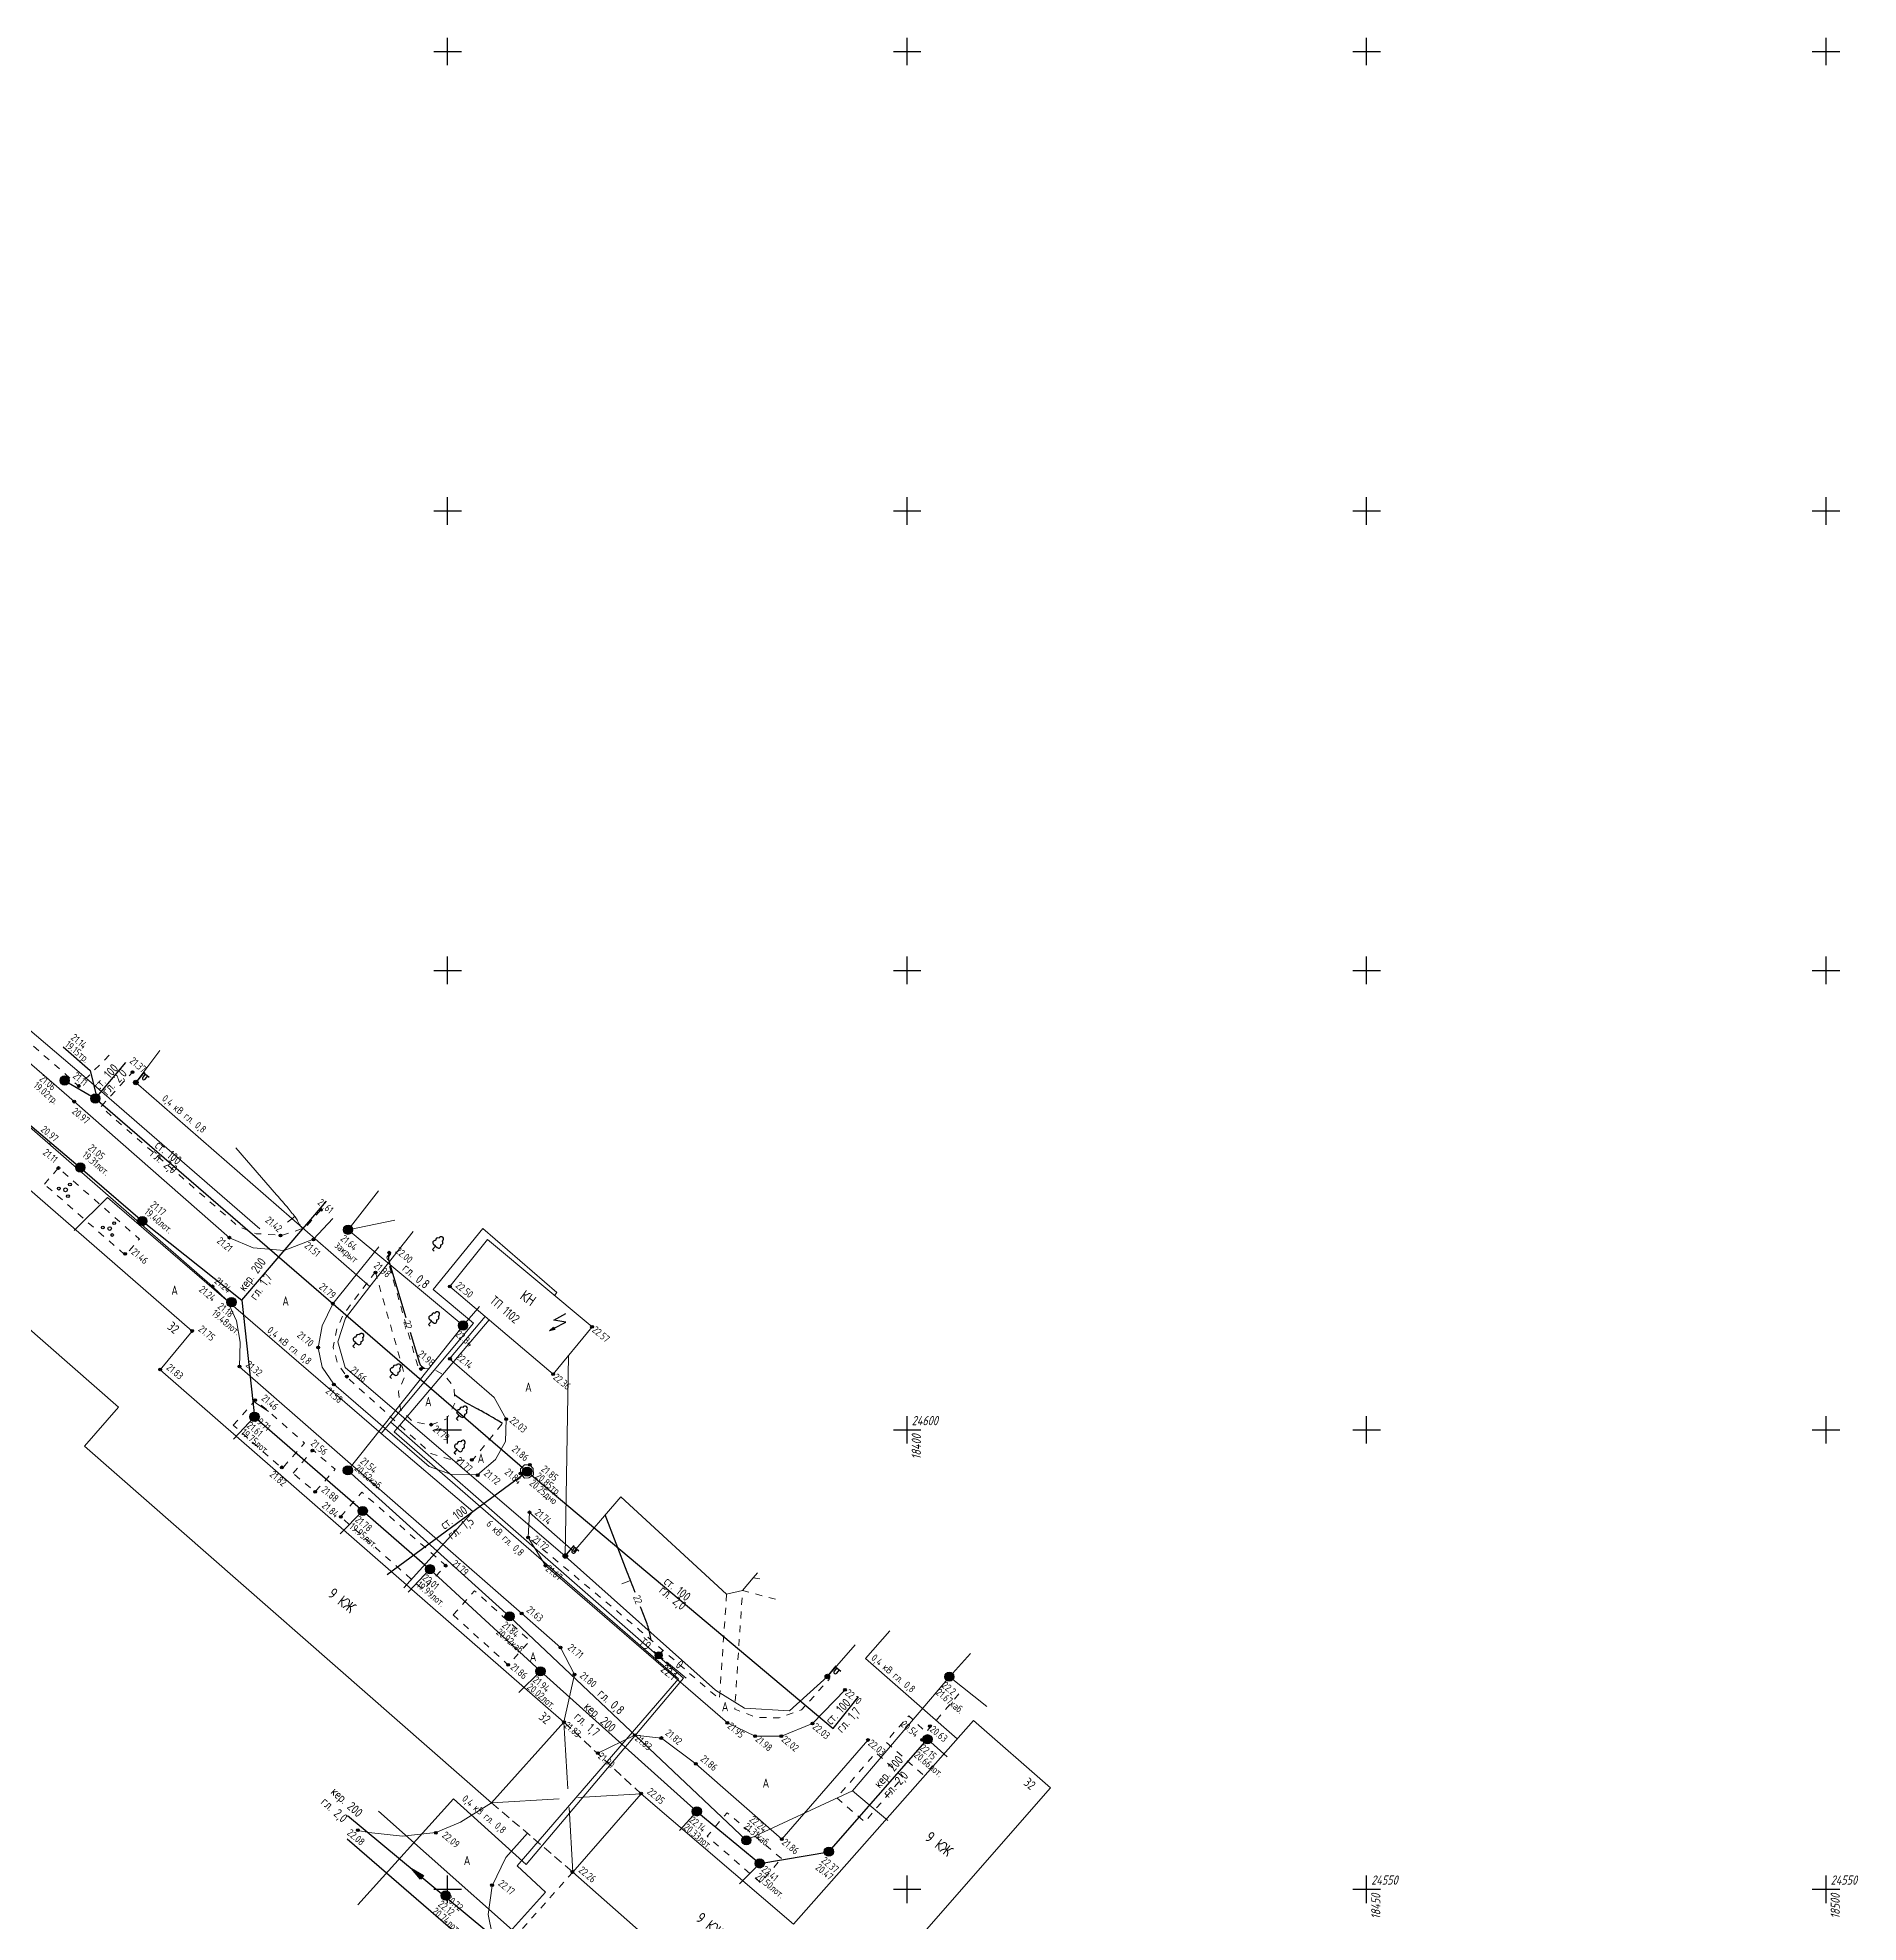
# Model space of a CAD drawing. Header units: metres. Extents: x -2 to 4153, y 0 to 2058.
# Drawn here: x 2897.4 to 3095.5, y 1552.7 to 1757.8 of the extents above; entities that cross this region are included whole.
import ezdxf
from ezdxf.enums import TextEntityAlignment as Align

# ---------------------------------------------------------------- set-up
doc = ezdxf.new("R2010")
doc.units = ezdxf.units.M
doc.linetypes.add('g5_01_5x1_5', pattern=[1.5, 0.75, -0.75])
doc.linetypes.add('g5_02x1', pattern=[1.5, 1, -0.5])
for name, color, linetype, transparency in [('01_Геодезические пункты', 7, 'Continuous', 0.65), ('02_Сетка', 7, 'Continuous', 0.65), ('03_Здания и строения', 7, 'Continuous', 0.65), ('05_Элементы зданий', 7, 'Continuous', 0.65), ('06_Инженерно-технические сооружения', 7, 'Continuous', 0.65), ('07_Объекты электропередачи', 7, 'Continuous', 0.65), ('10_Границы покрытий и угодий', 7, 'Continuous', 0.65), ('13_Растительность', 7, 'Continuous', 0.65), ('19_Горизонтали', 7, 'Continuous', 0.65), ('30_Канализация', 7, 'Continuous', 0.65), ('31_Водопровод', 7, 'Continuous', 0.65), ('33_Газопровод', 7, 'Continuous', 0.65), ('35_Телефон', 7, 'Continuous', 0.65), ('37_Кабель низкого напряжения', 7, 'Continuous', 0.65), ('38_Кабели высокого напряжения', 7, 'Continuous', 0.65), ('44_Крышки колодцев', 7, 'Continuous', 0.65), ('61_Отметки высоты поверхности', 7, 'Continuous', 0.65)]:
    doc.layers.add(name, color=color, linetype=linetype, transparency=transparency)
doc.layers.add('Сетка', color=7, linetype='Continuous')
doc.styles.add('LIKE11', font='GOST_0.TTF')
doc.styles.add('LIKE14', font='GOST_0.TTF')
doc.styles.add('LIKE17', font='GOST_0.TTF')
doc.styles.add('LIKE32', font='GOST_0.TTF')
doc.styles.add('LIKE36', font='GOST_0.TTF')
doc.styles.add('Line_GUGK', font='GOST_0.TTF')
doc.styles.add('pragmai.shx', font='GOST_0.TTF')
doc.styles.get("Standard").update_dxf_attribs({"font": '', "oblique": 15})
doc.styles.get('Standard').set_extended_font_data('GOST_type_A')
doc.linetypes.add('g5_119_1', pattern='A,4,-1,[31,GUGK_2005.shx,S=0.1,R=0,X=0,Y=0],0.35,[31,GUGK_2005.shx,S=0.08,R=0,X=0,Y=0],3.3,[31,GUGK_2005.shx,S=0.08,R=180,X=0,Y=0],0.35,[31,GUGK_2005.shx,S=0.1,R=180,X=0,Y=0],-1', length=10)
doc.linetypes.add('g5_119_3', pattern='A,4,-1,[31,GUGK_2005.shx,S=0.1,R=0,X=0,Y=0],4,[31,GUGK_2005.shx,S=0.1,R=180,X=0,Y=0],-1', length=10)
doc.linetypes.add('g5_122_g', pattern='A,1,-1,1.5,-0.4,["Г",Line_GUGK,S=1,R=0,X=0,Y=-0.5],-1.5,1.5,-1,4,-1,4,-1,3', length=20.9)
doc.linetypes.add('g5_122_k', pattern='A,1,-1,1.5,-0.4,["К",Line_GUGK,S=1,R=0,X=0,Y=-0.5],-1.5,1.5,-1,4,-1,4,-1,3', length=20.9)
doc.linetypes.add('g5_122_v', pattern='A,1,-1,1.5,-0.4,["В",Line_GUGK,S=1,R=0,X=0,Y=-0.5],-1.5,1.5,-1,4,-1,4,-1,3', length=20.9)
doc.linetypes.add('g5_133_t', pattern='A,2,[27,GUGK_2005.shx,S=0.4,R=0,X=0,Y=0],2,-1,2,[27,GUGK_2005.shx,S=0.4,R=0,X=0,Y=0],2,-1,2,[27,GUGK_2005.shx,S=0.4,R=0,X=0,Y=0],2,-0.1,["V",Line_GUGK,S=1,R=0,X=0,Y=-0.5],-1', length=15.1)
doc.linetypes.add('g5_386_1', pattern='A,0,-0.75,[39,GUGK_2005.shx,S=0.5,R=0,X=0.55,Y=0],-0.75', length=1.5)

# ---------------------------------------------------------------- blocks, each defined once
blk = doc.blocks.new('g5_012')
at = {"color": 92}
for points in [[(-1.5, 0), (1.5, 0)], [(0, -1.5), (0, 1.5)]]:
    blk.add_lwpolyline(points, dxfattribs=at)
blk = doc.blocks.new('g5_117sv')
h = blk.add_hatch(color=255)
h.paths.add_polyline_path([(-0.04, 0.46, 0.390634), (-0.46, 0, 0.11106), (-0.42, -0.2), (-0.04, 0.02)])
h.paths.add_polyline_path([(0.04, 0.02), (0.42, -0.2, 0.11106), (0.46, 0, 0.390634), (0.04, 0.46)])
h.paths.add_polyline_path([(-0.38, -0.26, 0.524447), (0.38, -0.26), (0, -0.04)])
at = {"color": 0}
for points in [[(0, 0.5), (0, 0)], [(0, 0), (-0.43, -0.25)], [(0.43, -0.25), (0, 0)]]:
    blk.add_lwpolyline(points, dxfattribs=at)
blk.add_circle((0, 0), 0.5, dxfattribs=at)
blk = doc.blocks.new('g5_367_1')
at = {"color": 0}
for points in [[(0, 0.5), (-0.26, 0.5)], [(0, 0.5), (0.26, 0.5)], [(0, 0), (0, 0.5)], [(0.25, 0), (0, 0)]]:
    blk.add_lwpolyline(points, dxfattribs=at)
for centre, start, end in [((-0.26, 0.75), 115.6346, 270), ((-0.2, 1.16), 97.9406, 227.8197), ((0, 1.5), 90, 202.242), ((0, 1.5), 337.758, 90), ((0.2, 1.16), 312.1803, 82.0594), ((0.26, 0.75), 270, 64.3654)]:
    blk.add_arc(centre, 0.25, start, end, dxfattribs=at)
blk = doc.blocks.new('g5_110_1c')
h = blk.add_hatch(color=255)
edge = h.paths.add_edge_path()
edge.add_arc((0, 0), 0.212, 0, 360)
edge = h.paths.add_edge_path(flags=16)
edge.add_arc((0, 0), 0.0975, 0, 360)
h = blk.add_hatch(color=0)
edge = h.paths.add_edge_path()
edge.add_arc((0, 0), 0.06, 0, 360)
at = {"color": 0}
for p, q in [((0, 0.25), (0, 1.5)), ((0, 1.38), (0.75, 1.38))]:
    blk.add_line(p, q, dxfattribs=at)
blk.add_lwpolyline([(0.2, 1.38), (0.2, 0.93, 1.040016), (0.55, 0.93), (0.55, 1.38)], format="xyb", dxfattribs=at)
for radius in [0.25, 0.06]:
    blk.add_circle((0, 0), radius, dxfattribs=at)
blk = doc.blocks.new('g5_330')
blk.add_hatch(color=0).paths.add_polyline_path([(0.15, 0, 1), (-0.15, 0, 1)])
at = {"color": 0}
blk.add_circle((0, 0), 0.15, dxfattribs=at)
blk = doc.blocks.new('g5_005_1')
h = blk.add_hatch(color=255)
edge = h.paths.add_edge_path()
edge.add_arc((0, 0), 0.338, 0, 360)
edge = h.paths.add_edge_path(flags=16)
edge.add_arc((0, 0), 0.1, 0, 360)
at = {"color": 0}
for p, q in [((-0.625, 0), (-0.375, 0)), ((0, 0.625), (0, 0.375)), ((0.375, 0), (0.625, 0)), ((0, -0.375), (0, -0.625))]:
    blk.add_line(p, q, dxfattribs=at)
for radius in [0.375, 0.0625]:
    blk.add_circle((0, 0), radius, dxfattribs=at)
blk = doc.blocks.new('g5_117v')
h = blk.add_hatch(color=255)
h.paths.add_polyline_path([(-0.46, 0.04), (0.46, 0.04, 0.921954)])
h.paths.add_polyline_path([(0.46, -0.04), (-0.46, -0.04, 0.921954)])
at = {"color": 0}
blk.add_line((-0.5, 0), (0.5, 0), dxfattribs=at)
blk.add_circle((0, 0), 0.5, dxfattribs=at)
blk = doc.blocks.new('g5_112')
blk.add_hatch(color=0).paths.add_polyline_path([(0, 0), (0.08, 0.61), (0.36, 0.5)])
at = {"color": 0}
blk.add_lwpolyline([(0.22, 0.56), (0.75, 1.88), (-0.38, 1.2), (0.15, 2.6)], dxfattribs=at)
blk.add_lwpolyline([(0, 0), (0.08, 0.61), (0.36, 0.5)], close=True, dxfattribs=at)
blk = doc.blocks.new('g5_117kb')
h = blk.add_hatch(color=255)
h.paths.add_polyline_path([(0.04, 0.04), (0.46, 0.04, 0.367426), (0.04, 0.46)])
h.paths.add_polyline_path([(-0.04, 0.46, 0.367426), (-0.46, 0.04), (-0.04, 0.04)])
h.paths.add_polyline_path([(-0.04, -0.04), (-0.46, -0.04, 0.367426), (-0.04, -0.46)])
h.paths.add_polyline_path([(0.04, -0.46, 0.367426), (0.46, -0.04), (0.04, -0.04)])
at = {"color": 0}
for points in [[(-0.5, 0), (0.5, 0)], [(0, 0.5), (0, -0.5)]]:
    blk.add_lwpolyline(points, dxfattribs=at)
blk.add_circle((0, 0), 0.5, dxfattribs=at)
blk = doc.blocks.new('g5_394')
at = {"color": 0}
for centre, radius in [((0, 0), 0.2), ((0, 0.75), 0.15), ((-0.65, -0.37), 0.15), ((0.65, -0.37), 0.15)]:
    blk.add_circle(centre, radius, dxfattribs=at)
blk = doc.blocks.new('g5_122_3')
blk.add_hatch(color=0).paths.add_polyline_path([(0, -0.25), (0, 0.25), (1.5, 0)])
at = {"color": 0}
blk.add_lwpolyline([(0, -0.25), (0, 0.25), (1.5, 0), (0, -0.25)], dxfattribs=at)
blk = doc.blocks.new('g_scratch')
at = {"color": 0, "linetype": 'ByBlock', "lineweight": 15}
blk.add_line((0, 0), (1, 0), dxfattribs=at)

msp = doc.modelspace()

# ---------------------------------------------------------------- linework, layer by layer
at = {"flags": 128}
msp.add_lwpolyline([(2900.175, 1647.944), (2903.126, 1645.36), (2903.736, 1642.824)], dxfattribs=at)
at = {"layer": '01_Геодезические пункты', "color": 7, "lineweight": 20, "flags": 128}
msp.add_lwpolyline([(2968.001, 1579.224), (2965.836, 1581.026)], dxfattribs=at)
at = {"layer": '03_Здания и строения', "color": 7, "linetype": 'Continuous', "lineweight": 20, "flags": 128}
for points in [[(2869.953, 1640.46), (2877.435, 1649.004), (2914.242, 1616.999), (2910.736, 1612.797), (2954.689, 1574.445), (2946.812, 1565.671), (2902.5, 1604.495), (2906.213, 1608.736), (2869.953, 1640.46)], [(2942.265, 1621.865), (2946.127, 1618.588), (2953.502, 1612.329), (2957.74, 1617.479), (2946.362, 1626.965), (2942.265, 1621.865)], [(2999.246, 1574.631), (2979.649, 1552.455), (2963.069, 1566.657), (2955.654, 1558.141), (2977.639, 1538.701), (2973.932, 1534.295), (3006.139, 1506.794), (3013.553, 1515.423), (2980.556, 1543.869), (2986.52, 1550.891), (2990.343, 1547.526), (3007.633, 1567.292), (2999.246, 1574.631)]]:
    msp.add_lwpolyline(points, dxfattribs=at)
at = {"layer": '05_Элементы зданий', "color": 7, "linetype": 'g5_02x1', "lineweight": 20, "flags": 128}
for points in [[(2954.689, 1574.445), (2963.069, 1566.657)], [(2946.812, 1565.671), (2955.654, 1558.141)]]:
    msp.add_lwpolyline(points, dxfattribs=at)
at = {"layer": '05_Элементы зданий', "color": 7, "linetype": 'Continuous', "lineweight": 20, "flags": 128}
for points, elevation in [([(2954.689, 1574.445), (2955.119, 1567.177)], 21.834), ([(2946.812, 1565.671), (2954.18, 1566.118)], 22.12), ([(2955.238, 1565.18), (2955.654, 1558.141)], 21.834), ([(2956.177, 1566.239), (2963.069, 1566.657)], 22.12)]:
    msp.add_lwpolyline(points, dxfattribs=dict(at, elevation=elevation))
at = {"layer": '06_Инженерно-технические сооружения', "color": 7, "linetype": 'Continuous', "lineweight": 20, "flags": 128}
msp.add_lwpolyline([(2949.956, 1602.014), (2950.389, 1602.439), (2950.983, 1602.461), (2951.35, 1602.061), (2951.359, 1601.362), (2950.879, 1601.023), (2950.383, 1601.002), (2949.943, 1601.523), (2949.956, 1602.014)], dxfattribs=at)
at = {"layer": '10_Границы покрытий и угодий', "color": 7, "linetype": 'Continuous', "lineweight": 20, "flags": 128}
for points in [[(2875.814, 1664.105), (2884.376, 1656.693), (2886.694, 1654.687), (2901.377, 1641.979), (2918.271, 1627.175)], [(2954.689, 1574.445), (2955.845, 1579.623), (2954.306, 1582.572), (2950.085, 1586.282), (2919.361, 1613.123), (2919.466, 1615.817), (2919.064, 1618.112), (2918.017, 1620.349), (2916.448, 1621.877), (2897.107, 1638.729), (2886.168, 1648.186), (2885.507, 1648.026), (2884.106, 1649.214), (2883.969, 1650.011), (2880.093, 1653.352), (2877.681, 1653.997), (2875.586, 1653.773), (2873.218, 1651.779), (2865.263, 1642.465), (2859.63, 1635.926), (2858.275, 1632.739), (2858.229, 1630.124), (2858.991, 1627.784), (2861.631, 1624.331)], [(2918.271, 1627.175), (2920.858, 1626.076), (2924.25, 1625.796), (2927.424, 1627.01), (2929.523, 1629.253)], [(2934.552, 1626.162), (2931.593, 1622.56), (2929.54, 1619.977), (2928.388, 1617.581), (2927.922, 1615.185), (2928.388, 1613.069), (2929.633, 1611.233), (2940.026, 1602.272), (2942.453, 1601.4), (2945.285, 1601.369), (2947.246, 1603.033), (2948.334, 1605.01), (2948.398, 1607.436), (2947.08, 1609.769), (2942.235, 1614.003), (2946.127, 1618.588)], [(2950.939, 1597.283), (2955.751, 1593.03), (2960.869, 1598.98), (2972.388, 1588.381), (2974.115, 1588.776), (2975.28, 1590.17), (2975.755, 1590.71)], [(2950.939, 1597.283), (2950.778, 1594.55), (2952.677, 1591.485), (2972.466, 1574.373), (2975.504, 1572.935), (2978.341, 1572.929), (2981.728, 1574.291), (2985.271, 1577.98)], [(2987.77, 1572.507), (2978.393, 1561.716), (2969.045, 1569.914), (2965.283, 1572.723), (2962.403, 1573.022), (2958.379, 1571.083)], [(2946.812, 1565.671), (2943.412, 1563.561), (2940.733, 1562.432), (2937.116, 1562.038), (2933.434, 1562.432), (2932.236, 1562.665)], [(2974.31, 1526.345), (2950.013, 1547.104), (2948.123, 1549.158), (2946.886, 1551.375), (2946.442, 1553.522), (2946.862, 1556.626), (2948.356, 1559.73), (2950.708, 1562.353)]]:
    msp.add_lwpolyline(points, dxfattribs=at)
at = {"layer": '10_Границы покрытий и угодий', "color": 7, "linetype": 'g5_01_5x1_5', "lineweight": 20, "flags": 128}
for points in [[(2905.207, 1647.02), (2901.847, 1643.683), (2900.037, 1645.322), (2894.163, 1650.446), (2887.644, 1655.965), (2885.407, 1657.883), (2884.376, 1656.693)], [(2928.222, 1630.203), (2926.522, 1628.249), (2924.054, 1627.436), (2921.195, 1627.608), (2919.196, 1628.436), (2913.416, 1633.466), (2905.862, 1640.047), (2904.322, 1641.442), (2907.715, 1645.188)], [(2898.145, 1632.992), (2899.673, 1634.769), (2908.476, 1627.021), (2906.949, 1625.272), (2898.145, 1632.992)], [(2934.159, 1623.447), (2937.383, 1612.085), (2936.68, 1610.414), (2936.883, 1608.492), (2938.242, 1607.133), (2940.226, 1606.805), (2941.945, 1607.461), (2942.819, 1609.18), (2942.736, 1610.898), (2941.715, 1612.189), (2940.299, 1612.96), (2938.862, 1612.898), (2935.404, 1625.062), (2935.76, 1625.49)], [(2934.159, 1623.447), (2930.66, 1618.792), (2929.969, 1617.242), (2929.57, 1615.25), (2930.039, 1613.516), (2931.094, 1611.969), (2940.215, 1603.684), (2942.464, 1602.981), (2944.714, 1602.923), (2948.398, 1607.436)], [(2918.704, 1606.758), (2921.12, 1609.508), (2926.453, 1604.821), (2924.016, 1602.051), (2918.704, 1606.758)], [(2925.203, 1601.531), (2927.348, 1604.072), (2929.785, 1601.968), (2927.598, 1599.51), (2925.203, 1601.531)], [(2930.385, 1596.811), (2932.697, 1599.477), (2941.82, 1591.5), (2939.362, 1588.854), (2930.385, 1596.811)], [(2972.388, 1588.381), (2971.602, 1576.946), (2962.956, 1584.438), (2953.427, 1592.396), (2950.778, 1594.55)], [(2975.28, 1590.17), (2976.233, 1590)], [(2942.633, 1586.126), (2944.965, 1588.75), (2950.964, 1583.314), (2948.631, 1580.669), (2942.633, 1586.126)], [(2977.692, 1587.831), (2974.115, 1588.776), (2973.272, 1575.859), (2975.602, 1574.971), (2978.12, 1574.925), (2980.542, 1575.785), (2983.635, 1579.209)], [(2997.655, 1577.527), (2994.073, 1573.34), (2992.206, 1575.15), (2989.718, 1572.305), (2993.914, 1568.597)], [(2991.559, 1568.475), (2988.633, 1571.138), (2984.359, 1566.223), (2987.433, 1563.593), (2991.559, 1568.475)], [(2978.359, 1559.615), (2972.441, 1564.596), (2970.271, 1562.031), (2976.091, 1556.968), (2978.359, 1559.615)], [(2955.654, 1558.141), (2949.236, 1550.942), (2955.471, 1545.447), (2959.056, 1544.863), (2969.966, 1535.199), (2970.083, 1531.77), (2982.245, 1521.092), (2985.26, 1524.622)]]:
    msp.add_lwpolyline(points, dxfattribs=at)
at = {"layer": '13_Растительность', "color": 92, "linetype": 'g5_386_1', "lineweight": 20, "flags": 128}
msp.add_lwpolyline([(2886.237, 1658.519), (2902.188, 1644.957), (2921.607, 1628.154)], dxfattribs=at)
at = {"layer": '19_Горизонтали', "color": 32, "linetype": 'Continuous', "lineweight": 20, "flags": 128}
for points, elevation in [([(2898.963, 1637.112), (2898.705, 1637.388, -0.7260355), (2898.722, 1637.419), (2898.778, 1637.408)], 21), ([(2926.255, 1628.161), (2926.06, 1628.399, -0.0629905), (2925.734, 1628.918), (2925.694, 1629.003, 0.0560394), (2925.435, 1629.429), (2925.435, 1629.429, 0.0075708), (2925.122, 1629.821), (2924.665, 1630.375, 0.0064422), (2923.414, 1631.854), (2918.988, 1636.951)], 21.5), ([(2920.976, 1609.344), (2921.039, 1609.283, 0.0445282), (2921.175, 1609.174), (2922.547, 1608.254)], 21.5)]:
    msp.add_lwpolyline(points, format="xyb", dxfattribs=dict(at, elevation=elevation))
at = {"layer": '19_Горизонтали', "color": 32, "linetype": 'Continuous', "lineweight": 30, "elevation": 22, "flags": 128}
for points in [[(2935.799, 1625.467), (2935.661, 1625.237, 0.2108435), (2935.6, 1624.749), (2937.471, 1618.501)], [(2937.955, 1616.888), (2938.961, 1613.53, 0.1633844), (2939.198, 1613.194), (2939.292, 1613.125, -0.0306497), (2939.447, 1612.996), (2939.521, 1612.926)], [(2947.992, 1606.938), (2947.602, 1607.189, 0.0113546), (2946.811, 1607.674), (2946.53, 1607.836, 0.0104134), (2945.152, 1608.6), (2944.36, 1609.017, -0.0399483), (2943.285, 1609.698), (2942.776, 1610.082)], [(2962.419, 1588.574, -0.0002869), (2961.561, 1590.791), (2959.163, 1596.996)], [(2940.185, 1591.11), (2939.99, 1591.236, 0.8027787), (2939.919, 1591.166), (2940.002, 1591.033, 0.5235764), (2940.121, 1591.027), (2940.185, 1591.11)], [(2964.191, 1583.367), (2964.034, 1584.095, 0.03944), (2963.607, 1585.516), (2963.103, 1586.811, -0.0000248), (2963.028, 1587.003, -0.0000248)]]:
    msp.add_lwpolyline(points, format="xyb", dxfattribs=at)
at = {"layer": '30_Канализация', "color": 32, "linetype": 'g5_122_k', "lineweight": 30, "flags": 128}
for points in [[(2885.618, 1648.694), (2902.054, 1634.817), (2908.805, 1628.983), (2919.626, 1620.366), (2928.831, 1631.137)], [(2919.626, 1620.366), (2921.003, 1607.676)], [(2918.734, 1605.247), (2921.003, 1607.676), (2932.79, 1597.435)], [(2930.345, 1594.933), (2932.79, 1597.435), (2940.107, 1591.092)], [(2937.727, 1588.612), (2940.107, 1591.092), (2952.127, 1579.989)], [(2949.787, 1577.679), (2952.127, 1579.989), (2969.148, 1564.735)], [(2973.788, 1556.859), (2975.991, 1559.078), (2983.511, 1560.354), (2994.246, 1572.59), (2996.382, 1570.667)], [(2931.128, 1564.299), (2979.804, 1523.886), (2982.01, 1521.859), (2994.159, 1511.335), (2997.16, 1514.754)], [(2967.252, 1562.645), (2969.148, 1564.735), (2975.991, 1559.078)]]:
    msp.add_lwpolyline(points, dxfattribs=at)
at = {"layer": '31_Водопровод', "color": 4, "linetype": 'g5_122_v', "lineweight": 30, "flags": 128}
for points in [[(2900.344, 1644.275), (2903.694, 1642.326), (2906.99, 1646.223)], [(2903.694, 1642.326), (2950.676, 1601.717)], [(2935.452, 1590.511), (2950.676, 1601.717), (2983.972, 1573.76), (2986.734, 1577.219)]]:
    msp.add_lwpolyline(points, dxfattribs=at)
at = {"layer": '33_Газопровод', "color": 132, "linetype": 'g5_122_g', "lineweight": 30, "flags": 128}
msp.add_lwpolyline([(2931.097, 1561.763), (3032.913, 1473.701)], dxfattribs=at)
at = {"layer": '35_Телефон', "color": 6, "linetype": 'g5_133_t', "lineweight": 20, "flags": 128}
for points in [[(2934.511, 1632.269), (2931.187, 1628.037), (2936.265, 1629.095)], [(2931.187, 1628.037), (2943.704, 1617.622), (2945.493, 1619.674)], [(2943.704, 1617.622), (2931.171, 1601.853), (2948.766, 1585.964), (2974.527, 1561.597), (2986.083, 1566.963), (2996.63, 1579.394), (2998.911, 1581.921)], [(2996.63, 1579.394), (3000.698, 1576.143)], [(2986.083, 1566.963), (2989.923, 1563.742)]]:
    msp.add_lwpolyline(points, dxfattribs=at)
at = {"layer": '37_Кабель низкого напряжения', "color": 1, "linetype": 'g5_119_3', "lineweight": 20, "flags": 128}
for points in [[(2910.69, 1647.546), (2908.099, 1644.063), (2933.577, 1621.878), (2938.261, 1627.835)], [(2901.368, 1627.973), (2905.006, 1631.532), (2934.804, 1605.859)], [(2953.657, 1620.883), (2953.912, 1621.193), (2945.865, 1628.186), (2940.468, 1621.533), (2944.828, 1617.863), (2934.804, 1605.859), (2944.765, 1597.36), (2937.268, 1589.078)], [(2986.388, 1582.859), (2983.35, 1579.424), (2979.222, 1575.665), (2974.328, 1575.979), (2971.188, 1577.942), (2954.834, 1592.53), (2930.858, 1613.05), (2930.076, 1615.855), (2930.924, 1618.431), (2933.577, 1621.878)], [(2955.174, 1614.361), (2954.834, 1592.53)], [(2935.838, 1607.097), (2967.712, 1579.252), (2950.57, 1558.943), (2942.65, 1566.096), (2932.252, 1554.582)], [(2997.492, 1572.646), (2987.487, 1581.394), (2990.156, 1584.403)], [(2934.485, 1564.77), (2955.588, 1546.038), (2978.365, 1525.631), (3012.93, 1496.6), (3041.583, 1477.38), (3061.663, 1500.531), (3072.142, 1503.128)]]:
    msp.add_lwpolyline(points, dxfattribs=at)
at = {"layer": '38_Кабели высокого напряжения', "color": 1, "linetype": 'g5_119_1', "lineweight": 20, "flags": 128}
msp.add_lwpolyline([(2941.571, 1543.603), (2952.692, 1555.944), (2949.586, 1558.83), (2967.141, 1579.168), (2936.198, 1606.054), (2946.538, 1618.239)], dxfattribs=at)

# ---------------------------------------------------------------- block references
at = {"layer": '01_Геодезические пункты', "color": 7, "linetype": 'Continuous', "lineweight": 20, "rotation": 320.2244407250127}
msp.add_blockref('g5_005_1', (2964.999, 1581.723, 22.096), dxfattribs=at)
at = {"layer": '02_Сетка', "color": 92, "linetype": 'Continuous', "lineweight": 15, "ltscale": 0.5}
for p in [(2942.029, 1756.265), (2992.029, 1756.265), (3042.029, 1756.265), (3092.029, 1756.265), (2942.029, 1706.265), (2992.029, 1706.265), (3042.029, 1706.265), (3092.029, 1706.265), (2942.029, 1656.265), (2992.029, 1656.265), (3042.029, 1656.265), (3092.029, 1656.265), (2942.029, 1606.265), (2992.029, 1606.265), (3042.029, 1606.265), (3092.029, 1606.265), (2942.029, 1556.265), (2992.029, 1556.265), (3042.029, 1556.265), (3092.029, 1556.265)]:
    msp.add_blockref('g5_012', p, dxfattribs=at)
at = {"layer": '07_Объекты электропередачи', "color": 7, "linetype": 'Continuous', "lineweight": 20}
for name, p, rotation in [('g5_110_1c', (2908.099, 1644.063), 320.2655484459036), ('g5_112', (2953.096, 1617.031), 320.2655484459036), ('g5_110_1c', (2954.834, 1592.53, 21.851), 320.2244407250127), ('g5_110_1c', (2983.35, 1579.424, 22.258), 320.2244407250127)]:
    msp.add_blockref(name, p, dxfattribs=dict(at, rotation=rotation))
at = {"layer": '13_Растительность', "color": 92, "linetype": 'Continuous', "lineweight": 20, "rotation": 320.2655484459036}
for name, p in [('g5_394', (2900.447, 1632.381)), ('g5_394', (2905.25, 1628.164)), ('g5_367_1', (2940.37, 1625.877)), ('g5_367_1', (2939.939, 1617.708)), ('g5_367_1', (2931.7, 1615.363)), ('g5_367_1', (2935.73, 1612.025)), ('g5_367_1', (2942.976, 1607.455)), ('g5_367_1', (2942.736, 1603.726))]:
    msp.add_blockref(name, p, dxfattribs=at)
at = {"layer": '19_Горизонтали', "color": 32, "linetype": 'Continuous', "lineweight": -3}
for p, rotation in [((2925.385, 1629.493, 21.5), 218.0180673632979), ((2961.919, 1589.864, 22), 201.153633623241)]:
    msp.add_blockref('g_scratch', p, dxfattribs=dict(at, rotation=rotation))
at = {"layer": '30_Канализация', "color": 7, "linetype": 'Continuous', "lineweight": 20, "rotation": 140.2991752884204}
msp.add_blockref('g5_122_3', (2939.244, 1557.561), dxfattribs=at)
at = {"layer": '44_Крышки колодцев', "color": 7, "linetype": 'Continuous', "lineweight": 20}
for name, p, rotation in [('g5_117v', (2900.344, 1644.275, 21.059), 320.2244407250127), ('g5_117v', (2903.694, 1642.326, 21.145), 320.2244407250127), ('g5_117kb', (2902.054, 1634.817, 21.051), 320.2244407250127), ('g5_117kb', (2908.805, 1628.983, 21.169), 320.2244407250127), ('g5_117sv', (2931.187, 1628.037, 21.644), 320.2244407250127), ('g5_117kb', (2918.509, 1620.156, 21.184), 320.2244407250127), ('g5_117sv', (2943.704, 1617.622, 22.343), 320.2655484459036), ('g5_117kb', (2921.003, 1607.676, 21.609), 320.2244407250127), ('g5_117sv', (2931.171, 1601.853, 21.542), 320.2244407250127), ('g5_117v', (2950.676, 1601.717, 21.849), 320.2244407250127), ('g5_117kb', (2932.79, 1597.435, 21.775), 320.2244407250127), ('g5_117kb', (2940.107, 1591.092, 22.01), 320.2244407250127), ('g5_117sv', (2948.766, 1585.964, 21.844), 320.2244407250127), ('g5_117kb', (2952.127, 1579.989, 21.941), 320.2244407250127), ('g5_117sv', (2996.63, 1579.394, 22.2), 320.2244407250127), ('g5_117kb', (2994.246, 1572.59, 22.153), 320.2244407250127), ('g5_117kb', (2969.148, 1564.735, 22.137), 320.2244407250127), ('g5_117sv', (2974.527, 1561.597, 22.245), 320.2244407250127), ('g5_117kb', (2983.511, 1560.354, 22.373), 320.2244407250127), ('g5_117kb', (2975.991, 1559.078, 22.413), 320.2244407250127), ('g5_117kb', (2941.808, 1555.59, 22.119), 320.2244407250127)]:
    msp.add_blockref(name, p, dxfattribs=dict(at, rotation=rotation))
at = {"layer": '61_Отметки высоты поверхности', "color": 7, "linetype": 'Continuous', "lineweight": 20}
for p, rotation in [((2907.725, 1645.192), 320.1837874390728), ((2901.89, 1643.679), 320.1837874390728), ((2901.377, 1641.979, 20.973), 320.2244407250127), ((2899.664, 1634.76), 320.1837874390728), ((2928.212, 1630.219), 320.1837874390728), ((2918.271, 1627.175, 21.212), 320.2244407250127), ((2923.825, 1627.41), 320.1837874390728), ((2927.42, 1626.972), 320.1837874390728), ((2906.93, 1625.409), 320.1837874390728), ((2935.661, 1625.541), 320.1837874390728), ((2934.18, 1623.373), 320.1837874390728), ((2916.448, 1621.877, 21.245), 320.2244407250127), ((2942.265, 1621.865, 22.499), 320.2244407250127), ((2929.53, 1619.995), 320.1837874390728), ((2914.224, 1617.022), 320.1837874390728), ((2957.74, 1617.479, 22.566), 320.2244407250127), ((2927.946, 1615.225), 320.1837874390728), ((2942.279, 1613.993), 320.1837874390728), ((2910.751, 1612.838), 320.1837874390728), ((2919.387, 1613.156), 320.1837874390728), ((2931.055, 1612.053), 320.1837874390728), ((2939.13, 1612.881), 320.1837874390728), ((2953.502, 1612.329, 22.362), 320.2244407250127), ((2929.636, 1611.204), 320.1837874390728), ((2921.085, 1609.501), 320.1837874390728), ((2921.012, 1607.688, 19.708), 320.2244407250127), ((2940.221, 1606.824), 320.1837874390728), ((2948.398, 1607.436), 320.1837874390728), ((2927.331, 1604.006), 320.1837874390728), ((2923.972, 1602.178), 320.1837874390728), ((2944.668, 1602.985), 320.1837874390728), ((2950.983, 1602.461, 21.855), 320.2244407250127), ((2945.296, 1601.331), 320.1837874390728), ((2949.943, 1601.523, 21.843), 320.2244407250127), ((2927.617, 1599.528), 320.1837874390728), ((2930.406, 1596.793), 320.1837874390728), ((2950.939, 1597.283, 21.742), 320.2244407250127), ((2950.778, 1594.55, 21.723), 320.2244407250127), ((2941.813, 1591.483), 320.1837874390728), ((2952.677, 1591.485, 21.666), 320.2244407250127), ((2950.085, 1586.282, 21.626), 320.2244407250127), ((2954.306, 1582.572, 21.712), 320.2244407250127), ((2948.601, 1580.696), 320.1837874390728), ((2955.845, 1579.623, 21.795), 320.2244407250127), ((2985.271, 1577.98, 22.102), 320.2244407250127), ((2954.689, 1574.445, 21.834), 320.2244407250127), ((2962.403, 1573.022, 21.831), 320.2244407250127), ((2972.466, 1574.373, 21.952), 320.2244407250127), ((2975.504, 1572.935, 21.979), 320.2244407250127), ((2978.341, 1572.929, 22.019), 320.2244407250127), ((2981.728, 1574.291, 22.031), 320.2244407250127), ((2994.501, 1574, 20.633), 320.2244407250127), ((2958.379, 1571.083, 21.895), 320.2244407250127), ((2965.283, 1572.723, 21.821), 320.2244407250127), ((2987.77, 1572.507, 22.03), 320.2244407250127), ((2993.663, 1572.524, 20.54), 320.2244407250127), ((2969.045, 1569.914, 21.863), 320.2244407250127), ((2963.069, 1566.682), 320.1837874390728), ((2932.267, 1562.689), 320.1837874390728), ((2940.75, 1562.408), 320.1837874390728), ((2978.393, 1561.716, 21.857), 320.2244407250127), ((2946.859, 1556.7), 320.1837874390728), ((2955.601, 1558.143), 320.1837874390728), ((2941.803, 1555.594, 20.719), 320.2244407250127)]:
    msp.add_blockref('g5_330', p, dxfattribs=dict(at, rotation=rotation))

# ---------------------------------------------------------------- texts
at = {"color": 7, "linetype": 'Continuous', "lineweight": 15, "ltscale": 0.5, "style": 'LIKE11'}
for s, rotation, p in [('21.14', 320.22443, (2900.956, 1648.825)), ('19.15тр.', 320.22443, (2900.316, 1648.056)), ('19.02тр.', 320.22443, (2896.88, 1643.588)), ('21.06', 320.22443, (2897.519, 1644.356)), ('21.05', 320.22443, (2902.831, 1636.82)), ('19.31лот.', 320.22443, (2902.191, 1636.052)), ('21.17', 320.22443, (2909.593, 1630.624)), ('19.40лот.', 320.22443, (2908.953, 1629.855)), ('закрыт', 320.22443, (2929.651, 1626.193)), ('21.64', 320.22443, (2930.291, 1626.961)), ('19.48лот.', 320.22443, (2916.281, 1618.808)), ('21.18', 320.22443, (2916.921, 1619.577)), ('22.34', 320.26555, (2942.81, 1616.546)), ('19.75лот.', 320.22443, (2919.468, 1605.831)), ('21.61', 320.22443, (2920.107, 1606.6)), ('20.62каб.', 320.22443, (2931.804, 1601.962)), ('21.54', 320.22443, (2932.444, 1602.731)), ('21.85', 320.22443, (2952.136, 1601.872)), ('20.25дно', 320.22443, (2950.856, 1600.335)), ('20.85тр.', 320.22443, (2951.496, 1601.103)), ('19.95лот.', 320.22443, (2931.254, 1595.591)), ('21.78', 320.22443, (2931.894, 1596.359)), ('19.99лот.', 320.22443, (2938.572, 1589.247)), ('22.01', 320.22443, (2939.211, 1590.016)), ('21.84', 320.22443, (2947.871, 1584.888)), ('20.92каб.', 320.22443, (2947.231, 1584.119)), ('21.94', 320.22443, (2951.231, 1578.913)), ('20.02лот.', 320.22443, (2950.592, 1578.145)), ('21.67каб.', 320.22443, (2995.094, 1577.55)), ('22.2', 320.22443, (2995.734, 1578.318)), ('20.66лот.', 320.22443, (2992.71, 1570.745)), ('22.15', 320.22443, (2993.35, 1571.514)), ('20.33лот.', 320.22443, (2967.613, 1562.89)), ('22.14', 320.22443, (2968.253, 1563.659)), ('21.31каб.', 320.22443, (2974.149, 1562.973)), ('22.24', 320.22443, (2974.788, 1563.741)), ('22.41', 320.22443, (2976.102, 1558.307)), ('20.47', 320.22443, (2981.976, 1558.509)), ('22.37', 320.22443, (2982.615, 1559.278)), ('20.50лот.', 320.22443, (2975.463, 1557.539)), ('22.12', 320.22443, (2940.912, 1554.514)), ('20.74лот.', 320.22443, (2940.272, 1553.745))]:
    msp.add_text(s, height=0.8, rotation=rotation, dxfattribs=at).set_placement(p)
at = {"layer": '01_Геодезические пункты', "color": 7, "linetype": 'Continuous', "lineweight": 20, "ltscale": 0.5, "style": 'LIKE36'}
for s, p in [('T9', (2962.711, 1582.977)), ('22.1', (2965.123, 1580.059)), ('0', (2966.749, 1580.527))]:
    msp.add_text(s, height=1, rotation=320.22443, dxfattribs=at).set_placement(p)
at = {"layer": '03_Здания и строения', "color": 7, "linetype": 'Continuous', "lineweight": 15}
for s, height, rotation, style, p in [('ТП 1102', 1, 319.20742, 'LIKE11', (2946.532, 1620.182)), ('КН', 1.2, 324.10283, 'LIKE14', (2949.791, 1620.59)), ('32', 1, 320.54531, 'LIKE36', (2911.431, 1617.345)), ('9 КЖ', 1.2, 321.91165, 'LIKE14', (2928.903, 1588.204)), ('32', 1, 320.54531, 'LIKE36', (2951.859, 1574.873)), ('32', 1, 320.54531, 'LIKE36', (3004.622, 1567.713)), ('9 КЖ', 1.2, 321.91165, 'LIKE14', (2993.882, 1561.702)), ('9 КЖ', 1.2, 321.91165, 'LIKE14', (2968.946, 1552.902))]:
    msp.add_text(s, height=height, rotation=rotation, dxfattribs=dict(at, style=style)).set_placement(p)
at = {"layer": '10_Границы покрытий и угодий', "color": 7, "linetype": 'Continuous', "lineweight": 15, "style": 'LIKE11'}
for p in [(2911.955, 1620.953), (2924.036, 1619.782), (2950.458, 1610.407), (2939.563, 1608.831), (2945.291, 1602.659), (2950.959, 1581.068), (2971.858, 1575.638), (2976.298, 1567.321), (2943.777, 1558.904)]:
    msp.add_text('А', height=1, dxfattribs=at).set_placement(p)
at = {"layer": '19_Горизонтали', "color": 32, "linetype": 'Continuous', "lineweight": 15, "style": 'pragmai.shx'}
for rotation, p in [(286.67501, (2937.713, 1617.695, 22)), (291.21369, (2962.724, 1587.788, 22))]:
    msp.add_text('22', height=0.8, rotation=rotation, dxfattribs=at).set_placement(p, align=Align.MIDDLE_CENTER)
at = {"layer": '30_Канализация', "color": 12, "linetype": 'Continuous', "lineweight": 15, "style": 'LIKE32'}
for s, rotation, p in [('кер. 200', 53.92656, (2919.948, 1621.248)), ('гл. 1,7', 53.92656, (2921.162, 1620.289)), ('гл. 1,7', 317.71319, (2955.696, 1574.909)), ('кер. 200', 317.71319, (2956.781, 1576.012)), ('кер. 200', 49.59285, (2989.058, 1567.188)), ('гл. 2,0', 46.96682, (2990.012, 1566.152)), ('кер. 200', 317.71319, (2929.231, 1566.747)), ('гл. 2,0', 317.71319, (2928.147, 1565.644))]:
    msp.add_text(s, height=1, rotation=rotation, dxfattribs=at).set_placement(p)
at = {"layer": '31_Водопровод', "color": 94, "linetype": 'Continuous', "lineweight": 15, "style": 'LIKE32'}
for s, rotation, p in [('ст. 100', 46.90625, (2904.077, 1643.167)), ('гл. 2,0', 46.90625, (2904.979, 1642.587)), ('ст. 100', 320.76306, (2910.085, 1637.063)), ('гл. 2,0', 320.76306, (2909.567, 1636.124)), ('ст. 100', 36.36684, (2941.693, 1595.374)), ('гл. 1,5', 36.36684, (2942.467, 1594.262)), ('ст. 100', 320.76306, (2965.466, 1589.584)), ('гл. 2,0', 320.76306, (2964.948, 1588.645)), ('ст. 100', 46.90625, (2983.757, 1574.09)), ('гл. 1,7', 46.90625, (2984.918, 1573.22))]:
    msp.add_text(s, height=1, rotation=rotation, dxfattribs=at).set_placement(p)
at = {"layer": '35_Телефон', "color": 6, "linetype": 'Continuous', "lineweight": 15, "style": 'LIKE32'}
for rotation, p in [(320.43412, (2936.995, 1623.669)), (317.68267, (2958.248, 1577.427))]:
    msp.add_text('гл. 0,8', height=1, rotation=rotation, dxfattribs=at).set_placement(p)
at = {"layer": '37_Кабель низкого напряжения', "color": 1, "linetype": 'Continuous', "lineweight": 15, "style": 'LIKE32'}
for rotation, p in [(320.75825, (2910.866, 1642.172)), (320.75825, (2922.319, 1616.954)), (320.18203, (2988.052, 1581.307)), (320.18203, (2943.522, 1565.979))]:
    msp.add_text('0,4 кВ гл. 0,8', height=0.8, rotation=rotation, dxfattribs=at).set_placement(p)
at = {"layer": '38_Кабели высокого напряжения', "color": 1, "linetype": 'Continuous', "lineweight": 15, "style": 'LIKE32'}
msp.add_text('6 кВ гл. 0,8', height=0.8, rotation=316.91496, dxfattribs=at).set_placement((2946.167, 1595.939))
at = {"layer": '61_Отметки высоты поверхности', "color": 7, "linetype": 'Continuous', "lineweight": 15, "ltscale": 0.5, "style": 'LIKE17'}
for s, rotation, p in [('21.11', 320.18378, (2901.167, 1644.658, 4.265)), ('21.37', 320.18378, (2907.341, 1646.29, 4.265)), ('20.97', 320.22443, (2901.072, 1640.798)), ('20.97', 320.22443, (2897.672, 1638.837)), ('21.11', 320.18378, (2897.91, 1636.31, 4.265)), ('21.61', 320.18378, (2927.8, 1630.891, 4.265)), ('21.42', 320.18378, (2922.112, 1628.96, 4.265)), ('21.21', 320.22443, (2916.844, 1626.707)), ('21.51', 320.18378, (2926.379, 1626.182, 4.265)), ('21.46', 320.18378, (2907.528, 1625.492, 4.265)), ('21.98', 320.18378, (2933.918, 1624.024, 4.265)), ('22.00', 320.18378, (2936.259, 1625.624, 4.265)), ('21.24', 320.18378, (2916.577, 1622.324, 4.265)), ('22.50', 320.22443, (2942.825, 1621.859)), ('21.24', 320.22443, (2914.896, 1621.409)), ('21.79', 320.18378, (2927.959, 1621.707, 4.265)), ('21.75', 320.18378, (2914.822, 1617.105, 4.265)), ('21.70', 320.18378, (2925.566, 1616.455, 4.265)), ('22.57', 320.22443, (2957.676, 1617.012)), ('21.98', 320.18378, (2938.706, 1614.38, 22)), ('22.14', 320.18378, (2942.877, 1614.077, 4.265)), ('21.83', 320.18378, (2911.349, 1612.921, 4.265)), ('21.32', 320.18378, (2919.986, 1613.239, 4.265)), ('21.66', 320.18378, (2931.345, 1612.634)), ('22.36', 320.22443, (2953.439, 1611.862)), ('21.46', 320.18378, (2921.683, 1609.584, 4.265)), ('21.58', 320.18378, (2928.681, 1610.358, 4.265)), ('19.71', 320.22443, (2920.948, 1607.22)), ('21.79', 320.18378, (2940.333, 1606.217, 4.265)), ('22.03', 320.18378, (2948.687, 1607.171, 4.265)), ('21.56', 320.18378, (2927.048, 1604.68, 4.265)), ('21.86', 320.22443, (2948.937, 1604.039)), ('21.77', 320.18378, (2942.846, 1602.79)), ('21.72', 320.18378, (2945.894, 1601.415, 4.265)), ('21.84', 320.22443, (2948.156, 1601.543)), ('21.82', 320.18378, (2922.588, 1601.289, 4.265)), ('21.88', 320.18378, (2928.215, 1599.611, 4.265)), ('21.84', 320.18378, (2928.267, 1597.911, 4.265)), ('21.74', 320.22443, (2951.451, 1597.13)), ('21.72', 320.22443, (2951.165, 1594.235)), ('21.79', 320.18378, (2942.411, 1591.567, 4.265)), ('21.67', 320.22443, (2952.614, 1591.017)), ('21.63', 320.22443, (2950.528, 1586.548)), ('21.71', 320.22443, (2955.013, 1582.445)), ('21.86', 320.18378, (2948.79, 1580.318, 4.265)), ('21.80', 320.22443, (2956.336, 1579.402)), ('22.10', 320.22443, (2985.207, 1577.513)), ('21.83', 320.22443, (2954.625, 1573.978)), ('21.82', 320.22443, (2965.64, 1573.144)), ('21.95', 320.22443, (2972.402, 1573.905)), ('22.03', 320.22443, (2981.664, 1573.824)), ('20.54', 320.22443, (2991.277, 1574.088)), ('20.63', 320.22443, (2994.437, 1573.532)), ('21.90', 320.22443, (2958.315, 1570.615)), ('21.83', 320.22443, (2962.339, 1572.555)), ('21.98', 320.22443, (2975.44, 1572.468)), ('22.02', 320.22443, (2978.277, 1572.462)), ('22.03', 320.22443, (2987.706, 1572.039)), ('21.86', 320.22443, (2969.469, 1570.328)), ('22.05', 320.18378, (2963.667, 1566.765, 4.265)), ('22.08', 320.18378, (2931.009, 1562.281, 4.265)), ('22.09', 320.18378, (2941.348, 1562.02, 4.265)), ('21.86', 320.22443, (2978.329, 1561.249)), ('22.26', 320.18378, (2956.199, 1558.226, 4.265)), ('22.17', 320.18378, (2947.457, 1556.784, 4.265)), ('20.72', 320.22443, (2941.739, 1555.126))]:
    msp.add_text(s, height=0.8, rotation=rotation, dxfattribs=at).set_placement(p)
at = {"layer": 'Сетка', "color": 3, "oblique": 15}
for s, p in [('24600', (2992.529, 1606.765)), ('24550', (3042.529, 1556.765)), ('24550', (3092.529, 1556.765))]:
    msp.add_text(s, height=1, dxfattribs=at).set_placement(p)
for s, p in [('18400', (2992.529, 1605.765)), ('18450', (3042.529, 1555.765)), ('18500', (3092.529, 1555.765))]:
    msp.add_text(s, height=1, rotation=90, dxfattribs=at).set_placement(p, align=Align.TOP_RIGHT)

doc.saveas('drawing.dxf')
